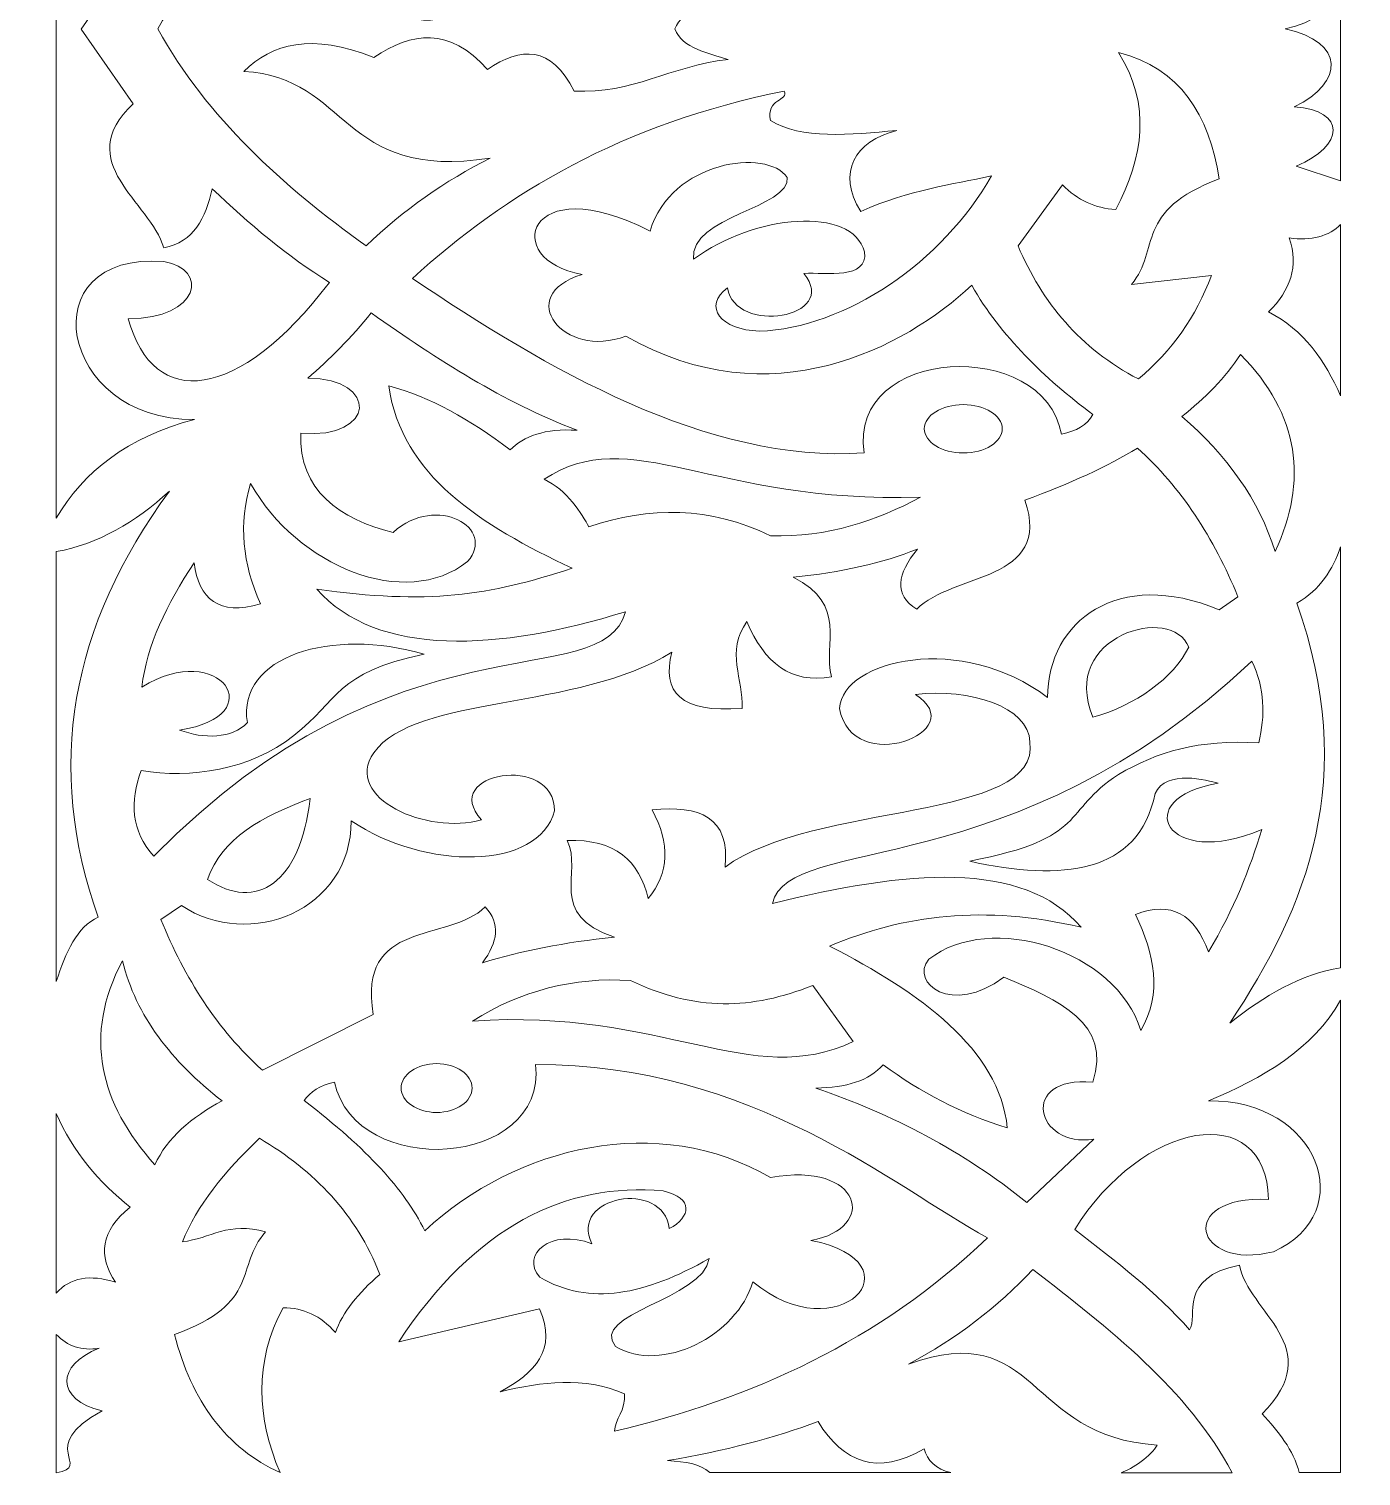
# Model space of a CAD drawing. Header units: centimetres. Extents: x -107 to 3, y -98 to 108.
# Drawn here: x -107.4 to -14.9, y -97.7 to 2.8 of the extents above; entities that cross this region are included whole.
import ezdxf

# ---------------------------------------------------------------- set-up
doc = ezdxf.new("R2010")
doc.units = ezdxf.units.CM
doc.header["$MEASUREMENT"] = 0
doc.layers.add('layer 1', color=7, linetype='Continuous')

msp = doc.modelspace()

# ---------------------------------------------------------------- linework, layer by layer
at = {"layer": 'layer 1', "color": 114, "lineweight": 9}
for centre, major_axis, ratio in [((-42.53049, -24.99369), (2.70535, 0), 0.620252463), ((-79.1001, -70.78479), (2.46528, 0), 0.6875)]:
    msp.add_ellipse(centre, major_axis=major_axis, ratio=ratio, dxfattribs=at)
for points, knots in [([(-103.7691, 2.77476), (-103.7691, 2.77476), (-100.16482, 7.98425), (-100.16482, 7.98425), (-100.16482, 7.98425), (-104.47969, 12.04799), (-99.00049, 14.74193), (-98.04163, 17.98379), (-98.04163, 17.98379), (-95.959, 17.57799), (-95.12308, 15.92541), (-94.68562, 13.87439), (-94.68562, 13.87439), (-92.12869, 16.32295), (-89.45759, 18.5717), (-86.53531, 20.38094), (-86.53531, 20.38094), (-92.88205, 28.7139), (-98.77219, 29.28465), (-100.50727, 22.91507), (-100.50727, 22.91507), (-95.5075, 22.89224), (-94.89109, 19.44491), (-98.04163, 18.94265), (-98.04163, 18.94265), (-107.40539, 18.17857), (-105.40061, 29.98368), (-95.92169, 29.90345), (-95.92169, 29.90345), (-100.52791, 31.11931), (-103.64444, 33.52804), (-105.51099, 36.75295), (-105.51099, 36.75295), (-105.51099, 36.75295), (-105.51045, -31.20836), (-105.51045, -31.20836), (-105.51045, -31.20836), (-103.6439, -27.98345), (-100.52791, -25.56129), (-95.92169, -24.34543), (-95.92169, -24.34543), (-105.40061, -24.42566), (-107.40539, -12.62055), (-98.04163, -13.38463), (-98.04163, -13.38463), (-94.89109, -13.88689), (-95.5075, -17.33422), (-100.50727, -17.35705), (-100.50727, -17.35705), (-98.77219, -23.72663), (-92.88205, -23.15588), (-86.53531, -14.82292), (-86.53531, -14.82292), (-89.45759, -13.01368), (-92.12869, -10.76493), (-94.68562, -8.31637), (-94.68562, -8.31637), (-95.12308, -10.36739), (-95.959, -12.01997), (-98.04163, -12.42577), (-98.04163, -12.42577), (-99.00049, -9.18391), (-104.47969, -6.48997), (-100.16482, -2.42623), (-100.16482, -2.42623), (-100.16482, -2.42623), (-103.7691, 2.77476), (-103.7691, 2.77476)], [0, 0, 0, 0, 0.055555556, 0.055555556, 0.055555556, 0.055555556, 0.111111111, 0.111111111, 0.111111111, 0.111111111, 0.166666667, 0.166666667, 0.166666667, 0.166666667, 0.222222222, 0.222222222, 0.222222222, 0.222222222, 0.277777778, 0.277777778, 0.277777778, 0.277777778, 0.333333333, 0.333333333, 0.333333333, 0.333333333, 0.388888889, 0.388888889, 0.388888889, 0.388888889, 0.444444444, 0.444444444, 0.444444444, 0.444444444, 0.5, 0.5, 0.5, 0.5, 0.555555556, 0.555555556, 0.555555556, 0.555555556, 0.611111111, 0.611111111, 0.611111111, 0.611111111, 0.666666667, 0.666666667, 0.666666667, 0.666666667, 0.722222222, 0.722222222, 0.722222222, 0.722222222, 0.777777778, 0.777777778, 0.777777778, 0.777777778, 0.833333333, 0.833333333, 0.833333333, 0.833333333, 0.888888889, 0.888888889, 0.888888889, 0.888888889, 1, 1, 1, 1]), ([(-62.56381, 2.77901), (-62.05718, 4.13319), (-60.1773, 4.46856), (-58.86535, 4.9022), (-58.86535, 4.9022), (-62.97475, 5.3588), (-65.44039, 7.32218), (-69.54979, 7.09388), (-69.54979, 7.09388), (-71.14778, 3.91985), (-73.24816, 4.01131), (-75.57691, 5.5871), (-75.57691, 5.5871), (-78.20236, 2.64137), (-80.8278, 2.96113), (-83.45326, 4.76522), (-83.45326, 4.76522), (-87.80269, 3.02964), (-90.51938, 3.80596), (-92.49394, 5.72408), (-92.49394, 5.72408), (-85.07419, 6.15785), (-85.87324, 13.37213), (-75.37144, 11.7512), (-75.37144, 11.7512), (-78.52198, 13.32646), (-81.39856, 15.35833), (-84.00118, 17.84681), (-84.00118, 17.84681), (-89.81688, 13.66915), (-95.01271, 8.967), (-98.45257, 2.77901), (-98.45257, 2.77901), (-95.01271, -3.40898), (-89.81688, -8.11113), (-84.00118, -12.28879), (-84.00118, -12.28879), (-81.39856, -9.80031), (-78.52198, -7.76844), (-75.37144, -6.19318), (-75.37144, -6.19318), (-85.87324, -7.81411), (-85.07419, -0.59983), (-92.49394, -0.16606), (-92.49394, -0.16606), (-90.51938, 1.75206), (-87.80269, 2.52838), (-83.45326, 0.7928), (-83.45326, 0.7928), (-80.8278, 2.59689), (-78.20236, 2.91665), (-75.57691, -0.02908), (-75.57691, -0.02908), (-73.24816, 1.54671), (-71.14778, 1.63817), (-69.54979, -1.53586), (-69.54979, -1.53586), (-65.44039, -1.76416), (-62.97475, 0.19922), (-58.86535, 0.65582), (-58.86535, 0.65582), (-60.1773, 1.08946), (-62.05718, 1.42483), (-62.56381, 2.77901)], [0, 0, 0, 0, 0.058823529, 0.058823529, 0.058823529, 0.058823529, 0.117647059, 0.117647059, 0.117647059, 0.117647059, 0.176470588, 0.176470588, 0.176470588, 0.176470588, 0.235294118, 0.235294118, 0.235294118, 0.235294118, 0.294117647, 0.294117647, 0.294117647, 0.294117647, 0.352941176, 0.352941176, 0.352941176, 0.352941176, 0.411764706, 0.411764706, 0.411764706, 0.411764706, 0.470588235, 0.470588235, 0.470588235, 0.470588235, 0.529411765, 0.529411765, 0.529411765, 0.529411765, 0.588235294, 0.588235294, 0.588235294, 0.588235294, 0.647058824, 0.647058824, 0.647058824, 0.647058824, 0.705882353, 0.705882353, 0.705882353, 0.705882353, 0.764705882, 0.764705882, 0.764705882, 0.764705882, 0.823529412, 0.823529412, 0.823529412, 0.823529412, 0.882352941, 0.882352941, 0.882352941, 0.882352941, 1, 1, 1, 1]), ([(-20.18991, 2.78758), (-15.99913, 3.7082), (-16.042, 6.49086), (-19.55209, 8.18972), (-19.55209, 8.18972), (-15.8855, 8.44388), (-16.0624, 10.90364), (-19.41511, 12.29912), (-19.41511, 12.29912), (-19.41511, 12.29912), (-16.32891, 13.32982), (-16.32891, 13.32982), (-16.32891, 13.32982), (-16.32891, 13.32982), (-16.32884, -7.76926), (-16.32884, -7.76926), (-16.32884, -7.76926), (-16.32884, -7.76926), (-19.41511, -6.7411), (-19.41511, -6.7411), (-19.41511, -6.7411), (-16.0624, -5.34562), (-15.8855, -2.88586), (-19.55209, -2.6317), (-19.55209, -2.6317), (-16.042, -0.93284), (-15.99913, 1.86696), (-20.18991, 2.78758)], [0, 0, 0, 0, 0.125, 0.125, 0.125, 0.125, 0.25, 0.25, 0.25, 0.25, 0.375, 0.375, 0.375, 0.375, 0.5, 0.5, 0.5, 0.5, 0.625, 0.625, 0.625, 0.625, 0.75, 0.75, 0.75, 0.75, 1, 1, 1, 1]), ([(-30.37351, -21.53494), (-34.42015, -19.42318), (-37.057, -16.22699), (-38.72929, -12.28879), (-38.72929, -12.28879), (-38.72929, -12.28879), (-35.64724, -8.04241), (-35.64724, -8.04241), (-35.64724, -8.04241), (-34.59703, -9.11535), (-33.36421, -9.68611), (-31.94878, -9.75466), (-31.94878, -9.75466), (-30.00965, -6.12469), (-29.48171, -2.49474), (-31.74331, 1.13525), (-31.74331, 1.13525), (-27.46711, 0.06068), (-25.47231, -3.1783), (-24.75733, -7.63147), (-24.75733, -7.63147), (-30.69313, -9.86881), (-28.82107, -12.51709), (-30.85294, -14.9599), (-30.85294, -14.9599), (-30.85294, -14.9599), (-25.30525, -14.34349), (-25.30525, -14.34349), (-25.30525, -14.34349), (-26.35543, -17.19725), (-28.04485, -19.5944), (-30.37351, -21.53494)], [0, 0, 0, 0, 0.111111111, 0.111111111, 0.111111111, 0.111111111, 0.222222222, 0.222222222, 0.222222222, 0.222222222, 0.333333333, 0.333333333, 0.333333333, 0.333333333, 0.444444444, 0.444444444, 0.444444444, 0.444444444, 0.555555556, 0.555555556, 0.555555556, 0.555555556, 0.666666667, 0.666666667, 0.666666667, 0.666666667, 0.777777778, 0.777777778, 0.777777778, 0.777777778, 1, 1, 1, 1]), ([(-41.94832, -15.02839), (-39.90004, -18.5763), (-36.94214, -21.45716), (-33.52405, -24.00058), (-33.52405, -24.00058), (-33.93504, -24.70827), (-34.6656, -25.16487), (-35.71573, -25.37038), (-35.71573, -25.37038), (-36.90909, -18.61802), (-50.56009, -19.22584), (-49.41373, -26.67169), (-49.41373, -26.67169), (-60.37228, -27.38576), (-71.50072, -20.78225), (-80.78215, -14.54896), (-80.78215, -14.54896), (-74.25342, -8.61266), (-66.24027, -3.81823), (-54.96142, -1.53586), (-54.96142, -1.53586), (-54.63048, -2.22076), (-56.25122, -2.04966), (-55.92028, -3.59056), (-55.92028, -3.59056), (-53.80172, -4.89761), (-50.37297, -4.57549), (-47.15356, -4.27546), (-47.15356, -4.27546), (-50.07547, -5.01761), (-51.33102, -7.18642), (-49.65336, -9.89165), (-49.65336, -9.89165), (-46.20025, -8.36327), (-43.33303, -8.0447), (-40.57852, -7.426), (-40.57852, -7.426), (-43.92325, -13.39032), (-50.7247, -18.02134), (-56.69476, -18.20994), (-56.69476, -18.20994), (-59.34982, -18.1316), (-60.65758, -16.50372), (-58.89955, -15.19953), (-58.89955, -15.19953), (-58.39076, -18.49258), (-51.07427, -17.32415), (-53.59162, -14.20651), (-53.59162, -14.20651), (-52.03024, -14.10721), (-49.1628, -14.66291), (-49.37943, -12.69975), (-49.37943, -12.69975), (-50.24956, -9.52675), (-57.00211, -10.06868), (-61.26204, -13.21887), (-61.26204, -13.21887), (-61.56247, -10.19908), (-54.4933, -9.66877), (-54.75549, -7.5342), (-54.75549, -7.5342), (-56.14557, -5.47527), (-62.81777, -6.36869), (-64.27606, -11.26144), (-64.27606, -11.26144), (-72.8928, -6.8284), (-74.69273, -13.2993), (-69.00187, -14.275), (-69.00187, -14.275), (-73.74964, -15.72472), (-70.33688, -20.2218), (-65.95399, -18.55568), (-65.95399, -18.55568), (-55.88443, -24.32329), (-46.61618, -19.3792), (-41.94832, -15.02839)], [0, 0, 0, 0, 0.05, 0.05, 0.05, 0.05, 0.1, 0.1, 0.1, 0.1, 0.15, 0.15, 0.15, 0.15, 0.2, 0.2, 0.2, 0.2, 0.25, 0.25, 0.25, 0.25, 0.3, 0.3, 0.3, 0.3, 0.35, 0.35, 0.35, 0.35, 0.4, 0.4, 0.4, 0.4, 0.45, 0.45, 0.45, 0.45, 0.5, 0.5, 0.5, 0.5, 0.55, 0.55, 0.55, 0.55, 0.6, 0.6, 0.6, 0.6, 0.65, 0.65, 0.65, 0.65, 0.7, 0.7, 0.7, 0.7, 0.75, 0.75, 0.75, 0.75, 0.8, 0.8, 0.8, 0.8, 0.85, 0.85, 0.85, 0.85, 0.9, 0.9, 0.9, 0.9, 1, 1, 1, 1]), ([(-16.3288, -22.70783), (-17.38591, -20.27864), (-18.90475, -18.11867), (-21.33283, -16.87762), (-21.33283, -16.87762), (-19.82617, -15.37939), (-19.20978, -13.69567), (-19.89454, -11.74087), (-19.89454, -11.74087), (-18.41064, -11.94627), (-17.08226, -11.60558), (-16.32883, -10.80659), (-16.32883, -10.80659), (-16.32883, -10.80659), (-16.3288, -22.70783), (-16.3288, -22.70783)], [0, 0, 0, 0, 0.2, 0.2, 0.2, 0.2, 0.4, 0.4, 0.4, 0.4, 0.6, 0.6, 0.6, 0.6, 1, 1, 1, 1]), ([(-98.73006, -54.68874), (-100.36273, -52.90792), (-100.36266, -50.87588), (-99.62042, -48.72965), (-99.62042, -48.72965), (-96.2176, -49.29884), (-92.06557, -48.72539), (-89.01814, -46.29985), (-89.01814, -46.29985), (-85.85945, -43.81997), (-86.14536, -41.96364), (-79.96027, -40.64365), (-79.96027, -40.64365), (-86.3752, -38.7749), (-92.98305, -40.78044), (-92.24174, -45.39454), (-92.24174, -45.39454), (-93.27489, -46.53307), (-95.28493, -46.54796), (-96.94579, -45.91738), (-96.94579, -45.91738), (-90.46731, -44.96361), (-94.1304, -39.57876), (-99.57017, -42.9289), (-99.57017, -42.9289), (-99.2213, -40.05232), (-97.84152, -37.17575), (-95.9402, -34.29916), (-95.9402, -34.29916), (-95.60176, -36.83328), (-94.2247, -37.99494), (-91.32961, -37.15066), (-91.32961, -37.15066), (-92.57513, -34.36541), (-92.86907, -31.58016), (-92.01451, -28.79488), (-92.01451, -28.79488), (-88.77266, -34.55661), (-81.26355, -37.62924), (-76.94866, -34.21329), (-76.94866, -34.21329), (-74.92372, -31.89607), (-79.07958, -29.46895), (-82.11489, -32.18515), (-82.11489, -32.18515), (-85.78022, -31.3063), (-88.71482, -29.24024), (-88.52152, -25.30189), (-88.52152, -25.30189), (-83.28183, -25.74119), (-83.09893, -21.49527), (-88.04209, -21.46645), (-88.04209, -21.46645), (-86.60775, -20.25101), (-84.96924, -18.60249), (-83.64163, -16.94614), (-83.64163, -16.94614), (-78.91342, -20.26437), (-74.57811, -23.08745), (-69.34432, -25.09642), (-69.34432, -25.09642), (-71.59588, -24.95379), (-73.02848, -25.51312), (-74.00164, -26.46622), (-74.00164, -26.46622), (-76.76551, -24.31888), (-79.57075, -22.79213), (-82.42591, -22.01437), (-82.42591, -22.01437), (-81.49563, -28.28123), (-76.0735, -31.66007), (-69.68677, -34.68502), (-69.68677, -34.68502), (-75.46286, -36.56847), (-79.73101, -37.23665), (-87.42568, -36.12331), (-87.42568, -36.12331), (-83.23558, -40.88675), (-74.75482, -40.4383), (-65.98831, -37.69858), (-65.98831, -37.69858), (-67.58759, -43.6131), (-81.78903, -37.3364), (-98.73006, -54.68874)], [0, 0, 0, 0, 0.045454545, 0.045454545, 0.045454545, 0.045454545, 0.090909091, 0.090909091, 0.090909091, 0.090909091, 0.136363636, 0.136363636, 0.136363636, 0.136363636, 0.181818182, 0.181818182, 0.181818182, 0.181818182, 0.227272727, 0.227272727, 0.227272727, 0.227272727, 0.272727273, 0.272727273, 0.272727273, 0.272727273, 0.318181818, 0.318181818, 0.318181818, 0.318181818, 0.363636364, 0.363636364, 0.363636364, 0.363636364, 0.409090909, 0.409090909, 0.409090909, 0.409090909, 0.454545455, 0.454545455, 0.454545455, 0.454545455, 0.5, 0.5, 0.5, 0.5, 0.545454545, 0.545454545, 0.545454545, 0.545454545, 0.590909091, 0.590909091, 0.590909091, 0.590909091, 0.636363636, 0.636363636, 0.636363636, 0.636363636, 0.681818182, 0.681818182, 0.681818182, 0.681818182, 0.727272727, 0.727272727, 0.727272727, 0.727272727, 0.772727273, 0.772727273, 0.772727273, 0.772727273, 0.818181818, 0.818181818, 0.818181818, 0.818181818, 0.863636364, 0.863636364, 0.863636364, 0.863636364, 0.909090909, 0.909090909, 0.909090909, 0.909090909, 1, 1, 1, 1]), ([(-20.87833, -33.52505), (-22.00295, -29.92502), (-24.22627, -26.82441), (-27.35995, -24.13756), (-27.35995, -24.13756), (-25.74592, -22.86909), (-24.34163, -21.46078), (-23.27548, -19.82705), (-23.27548, -19.82705), (-19.18035, -24.01636), (-18.58106, -28.60519), (-20.87833, -33.52505)], [0, 0, 0, 0, 0.25, 0.25, 0.25, 0.25, 0.5, 0.5, 0.5, 0.5, 1, 1, 1, 1]), ([(-68.52244, -31.80844), (-68.99055, -30.94086), (-70.06967, -29.19972), (-71.63346, -28.50334), (-71.63346, -28.50334), (-65.65192, -24.50814), (-59.98402, -30.18751), (-45.5098, -29.75374), (-45.5098, -29.75374), (-48.53201, -31.36162), (-51.93645, -32.56185), (-55.92028, -32.42485), (-55.92028, -32.42485), (-60.12102, -30.37582), (-64.32173, -30.38724), (-68.52244, -31.80844)], [0, 0, 0, 0, 0.2, 0.2, 0.2, 0.2, 0.4, 0.4, 0.4, 0.4, 0.6, 0.6, 0.6, 0.6, 1, 1, 1, 1]), ([(-91.19263, -69.54643), (-94.32035, -66.73265), (-96.58051, -63.15976), (-98.2471, -59.06746), (-98.2471, -59.06746), (-98.2471, -59.06746), (-96.80881, -58.1086), (-96.80881, -58.1086), (-96.80881, -58.1086), (-92.10583, -61.23631), (-85.02853, -58.45105), (-85.02853, -52.21846), (-85.02853, -52.21846), (-79.94885, -55.67155), (-71.98118, -55.68298), (-70.91959, -51.53356), (-70.91959, -51.53356), (-70.89722, -47.4918), (-78.95611, -48.88462), (-75.98785, -52.14997), (-75.98785, -52.14997), (-79.70919, -53.23442), (-85.64499, -50.65464), (-83.45326, -47.49265), (-83.45326, -47.49265), (-80.59951, -43.45174), (-69.32149, -44.61607), (-62.76928, -40.50667), (-62.76928, -40.50667), (-63.47955, -43.26321), (-62.20225, -44.75751), (-57.89057, -44.40955), (-57.89057, -44.40955), (-57.77642, -42.40051), (-59.06611, -40.45995), (-57.54812, -38.38243), (-57.54812, -38.38243), (-56.36046, -41.24488), (-54.50513, -42.73488), (-51.6739, -42.21892), (-51.6739, -42.21892), (-52.32459, -39.91309), (-50.47576, -37.23062), (-54.34501, -35.30143), (-54.34501, -35.30143), (-51.0119, -34.97037), (-48.13532, -34.31974), (-45.71526, -33.34952), (-45.71526, -33.34952), (-47.14482, -35.08453), (-47.35027, -36.52279), (-45.76663, -37.52732), (-45.76663, -37.52732), (-43.28387, -34.98183), (-36.31567, -35.65491), (-38.24986, -29.95921), (-38.24986, -29.95921), (-35.11296, -28.77112), (-32.47649, -27.62304), (-30.442, -26.32924), (-30.442, -26.32924), (-27.39645, -29.05967), (-25.13199, -32.57121), (-23.45602, -36.67123), (-23.45602, -36.67123), (-23.45602, -36.67123), (-24.75733, -37.5616), (-24.75733, -37.5616), (-24.75733, -37.5616), (-31.78922, -34.65044), (-36.65197, -38.32614), (-36.67459, -43.65721), (-36.67459, -43.65721), (-42.61044, -39.13111), (-50.89773, -40.99176), (-51.12598, -44.4106), (-51.12598, -44.4106), (-50.24116, -49.26982), (-41.82928, -45.99986), (-45.85225, -43.45174), (-45.85225, -43.45174), (-42.08706, -43.01349), (-37.9716, -44.28542), (-37.90736, -46.73936), (-37.90736, -46.73936), (-37.0631, -52.25424), (-52.99842, -50.92027), (-59.07138, -55.44216), (-59.07138, -55.44216), (-58.70573, -51.95998), (-60.85199, -51.11529), (-64.14001, -51.46945), (-64.14001, -51.46945), (-62.86123, -53.79665), (-62.95224, -55.84989), (-64.41304, -57.62917), (-64.41304, -57.62917), (-65.00089, -54.99799), (-66.70174, -53.47981), (-70.02922, -53.58826), (-70.02922, -53.58826), (-68.93338, -55.8256), (-71.46751, -58.74784), (-66.7417, -60.30028), (-66.7417, -60.30028), (-70.2115, -60.65635), (-73.22579, -61.26849), (-75.91936, -62.08102), (-75.91936, -62.08102), (-74.82801, -60.62537), (-74.65068, -59.35343), (-75.71983, -58.20661), (-75.71983, -58.20661), (-78.31102, -60.69507), (-84.63437, -59.04049), (-83.4934, -65.67199), (-83.4934, -65.67199), (-83.4934, -65.67199), (-91.19263, -69.54643), (-91.19263, -69.54643)], [0, 0, 0, 0, 0.032258065, 0.032258065, 0.032258065, 0.032258065, 0.064516129, 0.064516129, 0.064516129, 0.064516129, 0.096774194, 0.096774194, 0.096774194, 0.096774194, 0.129032258, 0.129032258, 0.129032258, 0.129032258, 0.161290323, 0.161290323, 0.161290323, 0.161290323, 0.193548387, 0.193548387, 0.193548387, 0.193548387, 0.225806452, 0.225806452, 0.225806452, 0.225806452, 0.258064516, 0.258064516, 0.258064516, 0.258064516, 0.290322581, 0.290322581, 0.290322581, 0.290322581, 0.322580645, 0.322580645, 0.322580645, 0.322580645, 0.35483871, 0.35483871, 0.35483871, 0.35483871, 0.387096774, 0.387096774, 0.387096774, 0.387096774, 0.419354839, 0.419354839, 0.419354839, 0.419354839, 0.451612903, 0.451612903, 0.451612903, 0.451612903, 0.483870968, 0.483870968, 0.483870968, 0.483870968, 0.516129032, 0.516129032, 0.516129032, 0.516129032, 0.548387097, 0.548387097, 0.548387097, 0.548387097, 0.580645161, 0.580645161, 0.580645161, 0.580645161, 0.612903226, 0.612903226, 0.612903226, 0.612903226, 0.64516129, 0.64516129, 0.64516129, 0.64516129, 0.677419355, 0.677419355, 0.677419355, 0.677419355, 0.709677419, 0.709677419, 0.709677419, 0.709677419, 0.741935484, 0.741935484, 0.741935484, 0.741935484, 0.774193548, 0.774193548, 0.774193548, 0.774193548, 0.806451613, 0.806451613, 0.806451613, 0.806451613, 0.838709677, 0.838709677, 0.838709677, 0.838709677, 0.870967742, 0.870967742, 0.870967742, 0.870967742, 0.903225806, 0.903225806, 0.903225806, 0.903225806, 0.935483871, 0.935483871, 0.935483871, 0.935483871, 1, 1, 1, 1]), ([(-105.51099, -63.38758), (-104.82814, -61.34447), (-104.09542, -59.59049), (-102.58889, -58.92011), (-102.58889, -58.92011), (-106.32432, -48.50036), (-104.51494, -38.65421), (-97.65725, -29.33027), (-97.65725, -29.33027), (-100.01837, -31.49852), (-102.60205, -32.99908), (-105.51099, -33.52376), (-105.51099, -33.52376), (-105.51099, -33.52376), (-105.51099, -63.38758), (-105.51099, -63.38758)], [0, 0, 0, 0, 0.2, 0.2, 0.2, 0.2, 0.4, 0.4, 0.4, 0.4, 0.6, 0.6, 0.6, 0.6, 1, 1, 1, 1]), ([(-24.02885, -66.27394), (-18.61325, -58.18202), (-15.0723, -49.21006), (-19.37119, -37.09507), (-19.37119, -37.09507), (-17.76091, -36.19648), (-16.84503, -34.72944), (-16.33176, -33.19087), (-16.33176, -33.19087), (-16.33176, -33.19087), (-16.32876, -62.42872), (-16.32876, -62.42872), (-16.32876, -62.42872), (-19.09143, -62.88523), (-21.63157, -64.35599), (-24.02885, -66.27394)], [0, 0, 0, 0, 0.2, 0.2, 0.2, 0.2, 0.4, 0.4, 0.4, 0.4, 0.6, 0.6, 0.6, 0.6, 1, 1, 1, 1]), ([(-33.52405, -45.02701), (-35.92074, -39.34149), (-27.98057, -37.13752), (-26.88052, -40.16422), (-26.88052, -40.16422), (-27.91946, -42.28734), (-30.5791, -44.21644), (-33.52405, -45.02701)], [0, 0, 0, 0, 0.333333333, 0.333333333, 0.333333333, 0.333333333, 1, 1, 1, 1]), ([(-38.11191, -78.73046), (-42.51994, -75.17392), (-47.44871, -72.60677), (-52.76984, -70.78504), (-52.76984, -70.78504), (-50.68226, -70.75068), (-49.0504, -70.28974), (-48.1042, -69.15968), (-48.1042, -69.15968), (-45.52701, -71.04892), (-42.69016, -72.56723), (-39.47383, -73.54336), (-39.47383, -73.54336), (-40.02385, -68.06784), (-45.54681, -64.15704), (-51.81091, -60.92176), (-51.81091, -60.92176), (-46.65709, -58.75681), (-41.09796, -58.03601), (-34.34593, -59.61538), (-34.34593, -59.61538), (-38.39773, -54.88788), (-46.52057, -55.65983), (-55.7833, -57.97162), (-55.7833, -57.97162), (-54.59503, -52.99953), (-39.14678, -56.92411), (-22.49716, -41.12308), (-22.49716, -41.12308), (-21.58829, -43.01798), (-21.5569, -44.91287), (-22.01773, -46.80775), (-22.01773, -46.80775), (-26.1727, -46.56816), (-29.04935, -47.41286), (-31.74337, -48.99943), (-31.74337, -48.99943), (-35.74962, -51.59149), (-33.73057, -53.40465), (-42.0853, -55.02655), (-42.0853, -55.02655), (-35.69034, -56.44113), (-30.36999, -55.92749), (-29.2091, -50.33485), (-29.2091, -50.33485), (-28.43281, -48.62286), (-25.56788, -49.41039), (-24.82582, -49.61584), (-24.82582, -49.61584), (-31.05735, -50.65462), (-28.44356, -55.66523), (-21.81226, -52.83487), (-21.81226, -52.83487), (-22.6357, -55.54102), (-23.70311, -58.32159), (-25.51072, -61.32763), (-25.51072, -61.32763), (-26.44829, -58.73526), (-28.08922, -57.75644), (-30.57898, -58.72501), (-30.57898, -58.72501), (-29.24504, -61.51606), (-28.70005, -64.17542), (-30.20009, -66.78362), (-30.20009, -66.78362), (-31.91258, -61.20718), (-40.64681, -58.47964), (-44.92774, -61.84133), (-44.92774, -61.84133), (-46.27421, -63.48491), (-43.29983, -65.78557), (-39.7202, -63.08516), (-39.7202, -63.08516), (-35.91535, -64.67143), (-32.15418, -66.28166), (-33.54489, -70.36874), (-33.54489, -70.36874), (-38.71143, -69.93154), (-37.52471, -74.94915), (-33.45556, -74.34073), (-33.45556, -74.34073), (-33.45556, -74.34073), (-38.11191, -78.73046), (-38.11191, -78.73046)], [0, 0, 0, 0, 0.045454545, 0.045454545, 0.045454545, 0.045454545, 0.090909091, 0.090909091, 0.090909091, 0.090909091, 0.136363636, 0.136363636, 0.136363636, 0.136363636, 0.181818182, 0.181818182, 0.181818182, 0.181818182, 0.227272727, 0.227272727, 0.227272727, 0.227272727, 0.272727273, 0.272727273, 0.272727273, 0.272727273, 0.318181818, 0.318181818, 0.318181818, 0.318181818, 0.363636364, 0.363636364, 0.363636364, 0.363636364, 0.409090909, 0.409090909, 0.409090909, 0.409090909, 0.454545455, 0.454545455, 0.454545455, 0.454545455, 0.5, 0.5, 0.5, 0.5, 0.545454545, 0.545454545, 0.545454545, 0.545454545, 0.590909091, 0.590909091, 0.590909091, 0.590909091, 0.636363636, 0.636363636, 0.636363636, 0.636363636, 0.681818182, 0.681818182, 0.681818182, 0.681818182, 0.727272727, 0.727272727, 0.727272727, 0.727272727, 0.772727273, 0.772727273, 0.772727273, 0.772727273, 0.818181818, 0.818181818, 0.818181818, 0.818181818, 0.863636364, 0.863636364, 0.863636364, 0.863636364, 0.909090909, 0.909090909, 0.909090909, 0.909090909, 1, 1, 1, 1]), ([(-94.99861, -56.29673), (-91.61977, -58.53407), (-88.56055, -56.59352), (-87.87565, -50.68055), (-87.87565, -50.68055), (-91.21573, -51.88401), (-94.0358, -53.44749), (-94.99861, -56.29673)], [0, 0, 0, 0, 0.333333333, 0.333333333, 0.333333333, 0.333333333, 1, 1, 1, 1]), ([(-98.65804, -76.12147), (-102.49352, -71.82374), (-103.65785, -67.15501), (-100.91821, -61.94404), (-100.91821, -61.94404), (-99.97078, -65.76808), (-97.50515, -68.94145), (-94.00072, -71.66962), (-94.00072, -71.66962), (-96.11263, -72.83388), (-97.82494, -74.22649), (-98.65804, -76.12147)], [0, 0, 0, 0, 0.25, 0.25, 0.25, 0.25, 0.5, 0.5, 0.5, 0.5, 1, 1, 1, 1]), ([(-76.6061, -66.12738), (-73.22666, -64.00239), (-69.57325, -63.06454), (-65.64586, -63.31384), (-65.64586, -63.31384), (-61.14836, -65.46561), (-57.19877, -65.34004), (-52.97521, -63.65629), (-52.97521, -63.65629), (-52.97521, -63.65629), (-50.16712, -67.56022), (-50.16712, -67.56022), (-50.16712, -67.56022), (-57.26787, -70.91804), (-63.34126, -65.23519), (-76.6061, -66.12738)], [0, 0, 0, 0, 0.2, 0.2, 0.2, 0.2, 0.4, 0.4, 0.4, 0.4, 0.6, 0.6, 0.6, 0.6, 1, 1, 1, 1]), ([(-16.32879, -97.49762), (-16.32879, -97.49762), (-19.2074, -97.49764), (-19.2074, -97.49764), (-19.2074, -97.49764), (-19.60526, -95.91005), (-20.64469, -94.6437), (-21.77589, -93.42272), (-21.77589, -93.42272), (-17.17567, -88.75372), (-22.74626, -86.3792), (-23.35129, -83.07999), (-23.35129, -83.07999), (-27.65436, -83.97055), (-26.20719, -86.62399), (-26.81235, -87.58303), (-26.81235, -87.58303), (-29.11646, -84.94365), (-31.92898, -82.82869), (-34.79, -80.61414), (-34.79, -80.61414), (-30.1258, -73.05949), (-21.51849, -71.46729), (-21.33283, -78.51862), (-21.33283, -78.51862), (-27.83937, -78.22184), (-26.4924, -83.54123), (-20.99038, -82.14859), (-20.99038, -82.14859), (-14.91179, -79.38043), (-17.8911, -71.58399), (-25.51072, -71.66962), (-25.51072, -71.66962), (-21.75426, -70.10669), (-18.25658, -68.07955), (-16.3288, -64.68793), (-16.3288, -64.68793), (-16.3288, -64.68793), (-16.32879, -97.49762), (-16.32879, -97.49762)], [0, 0, 0, 0, 0.090909091, 0.090909091, 0.090909091, 0.090909091, 0.181818182, 0.181818182, 0.181818182, 0.181818182, 0.272727273, 0.272727273, 0.272727273, 0.272727273, 0.363636364, 0.363636364, 0.363636364, 0.363636364, 0.454545455, 0.454545455, 0.454545455, 0.454545455, 0.545454545, 0.545454545, 0.545454545, 0.545454545, 0.636363636, 0.636363636, 0.636363636, 0.636363636, 0.727272727, 0.727272727, 0.727272727, 0.727272727, 0.818181818, 0.818181818, 0.818181818, 0.818181818, 1, 1, 1, 1]), ([(-81.72932, -88.41256), (-81.72932, -88.41256), (-71.94844, -86.12792), (-71.94844, -86.12792), (-71.94844, -86.12792), (-70.6905, -88.96854), (-72.28942, -90.595), (-74.68824, -91.8815), (-74.68824, -91.8815), (-71.7757, -91.17643), (-68.8789, -90.80169), (-66.05787, -92.01849), (-66.05787, -92.01849), (-65.94379, -93.17713), (-66.71995, -93.75369), (-66.74282, -94.6213), (-66.74282, -94.6213), (-57.20203, -92.38096), (-48.38331, -88.3683), (-40.85171, -81.19628), (-40.85171, -81.19628), (-47.26771, -77.65734), (-57.24532, -69.11862), (-72.22242, -69.14116), (-72.22242, -69.14116), (-71.46938, -76.37546), (-84.6883, -77.15743), (-86.1954, -70.37407), (-86.1954, -70.37407), (-87.23141, -70.59098), (-87.8593, -71.05903), (-88.3017, -71.64122), (-88.3017, -71.64122), (-83.80491, -75.12298), (-81.44333, -77.72249), (-79.91406, -80.69062), (-79.91406, -80.69062), (-73.54679, -74.7894), (-63.7134, -72.44694), (-55.90751, -77.00262), (-55.90751, -77.00262), (-49.54045, -75.83055), (-48.42075, -80.55921), (-53.11332, -81.36167), (-53.11332, -81.36167), (-45.36661, -82.88838), (-51.1591, -89.19439), (-57.15423, -84.23825), (-57.15423, -84.23825), (-58.19576, -87.96319), (-63.50785, -90.67552), (-66.67321, -88.72363), (-66.67321, -88.72363), (-68.57892, -86.48632), (-60.58927, -85.44741), (-60.16666, -82.62802), (-60.16666, -82.62802), (-64.63154, -85.14607), (-68.4469, -85.9574), (-71.94103, -83.91824), (-71.94103, -83.91824), (-73.31332, -82.34026), (-71.16769, -80.50792), (-68.31697, -81.60067), (-68.31697, -81.60067), (-69.94882, -78.29077), (-63.36066, -77.07493), (-62.94951, -80.54455), (-62.94951, -80.54455), (-61.45083, -79.77332), (-61.20242, -78.41187), (-63.37179, -77.92652), (-63.37179, -77.92652), (-70.10748, -77.31629), (-76.42074, -80.35771), (-81.72932, -88.41256)], [0, 0, 0, 0, 0.05, 0.05, 0.05, 0.05, 0.1, 0.1, 0.1, 0.1, 0.15, 0.15, 0.15, 0.15, 0.2, 0.2, 0.2, 0.2, 0.25, 0.25, 0.25, 0.25, 0.3, 0.3, 0.3, 0.3, 0.35, 0.35, 0.35, 0.35, 0.4, 0.4, 0.4, 0.4, 0.45, 0.45, 0.45, 0.45, 0.5, 0.5, 0.5, 0.5, 0.55, 0.55, 0.55, 0.55, 0.6, 0.6, 0.6, 0.6, 0.65, 0.65, 0.65, 0.65, 0.7, 0.7, 0.7, 0.7, 0.75, 0.75, 0.75, 0.75, 0.8, 0.8, 0.8, 0.8, 0.85, 0.85, 0.85, 0.85, 0.9, 0.9, 0.9, 0.9, 1, 1, 1, 1]), ([(-105.51078, -85.02571), (-105.51078, -85.02571), (-105.51132, -72.55301), (-105.51132, -72.55301), (-105.51132, -72.55301), (-104.35549, -75.20694), (-102.53053, -77.32571), (-100.37029, -79.06654), (-100.37029, -79.06654), (-102.45902, -80.70461), (-102.59603, -82.45111), (-101.39764, -84.27178), (-101.39764, -84.27178), (-103.17832, -83.70116), (-104.55186, -83.95283), (-105.51078, -85.02571)], [0, 0, 0, 0, 0.2, 0.2, 0.2, 0.2, 0.4, 0.4, 0.4, 0.4, 0.6, 0.6, 0.6, 0.6, 1, 1, 1, 1]), ([(-89.9705, -97.49517), (-93.6661, -95.82859), (-96.14959, -92.4906), (-97.28824, -87.90175), (-97.28824, -87.90175), (-91.28395, -85.7329), (-93.08752, -83.15311), (-90.98716, -80.77879), (-90.98716, -80.77879), (-93.5212, -80.01413), (-94.8226, -81.23539), (-96.74032, -81.46369), (-96.74032, -81.46369), (-95.77004, -78.96523), (-93.82948, -76.58807), (-91.3981, -74.27224), (-91.3981, -74.27224), (-87.58563, -76.52397), (-84.66342, -79.55468), (-83.04232, -83.72386), (-83.04232, -83.72386), (-84.54048, -85.02803), (-85.63061, -86.36931), (-86.12437, -87.76477), (-86.12437, -87.76477), (-87.15175, -86.60053), (-88.36175, -86.02979), (-89.75434, -86.05252), (-89.75434, -86.05252), (-91.80908, -89.81948), (-91.56863, -93.72823), (-89.9705, -97.49517)], [0, 0, 0, 0, 0.111111111, 0.111111111, 0.111111111, 0.111111111, 0.222222222, 0.222222222, 0.222222222, 0.222222222, 0.333333333, 0.333333333, 0.333333333, 0.333333333, 0.444444444, 0.444444444, 0.444444444, 0.444444444, 0.555555556, 0.555555556, 0.555555556, 0.555555556, 0.666666667, 0.666666667, 0.666666667, 0.666666667, 0.777777778, 0.777777778, 0.777777778, 0.777777778, 1, 1, 1, 1]), ([(-31.57081, -97.49809), (-30.82169, -97.26096), (-29.44606, -96.30652), (-29.07057, -95.58023), (-29.07057, -95.58023), (-38.24865, -95.00935), (-37.29021, -86.69909), (-46.33131, -89.96364), (-46.33131, -89.96364), (-42.99798, -88.18268), (-40.12119, -85.99084), (-37.70094, -83.38812), (-37.70094, -83.38812), (-32.47253, -87.40655), (-26.90168, -91.76742), (-23.86495, -97.49809), (-23.86495, -97.49809), (-23.86495, -97.49809), (-31.57081, -97.49809), (-31.57081, -97.49809)], [0, 0, 0, 0, 0.166666667, 0.166666667, 0.166666667, 0.166666667, 0.333333333, 0.333333333, 0.333333333, 0.333333333, 0.5, 0.5, 0.5, 0.5, 0.666666667, 0.666666667, 0.666666667, 0.666666667, 1, 1, 1, 1]), ([(-105.51096, -97.49814), (-105.51096, -97.49814), (-105.51078, -87.89262), (-105.51078, -87.89262), (-105.51078, -87.89262), (-104.72314, -88.71443), (-103.77197, -89.04318), (-102.52778, -88.86061), (-102.52778, -88.86061), (-105.56067, -90.02562), (-105.54391, -92.42198), (-102.32226, -93.20978), (-102.32226, -93.20978), (-107.03067, -95.76764), (-102.87433, -97.06424), (-105.51096, -97.49814)], [0, 0, 0, 0, 0.2, 0.2, 0.2, 0.2, 0.4, 0.4, 0.4, 0.4, 0.6, 0.6, 0.6, 0.6, 1, 1, 1, 1]), ([(-63.05742, -96.66078), (-59.16493, -96.01851), (-55.56745, -95.04019), (-52.61254, -93.95546), (-52.61254, -93.95546), (-50.84319, -96.80893), (-48.48033, -97.73348), (-45.25002, -95.8389), (-45.25002, -95.8389), (-45.06732, -96.63793), (-44.40524, -97.24464), (-43.40078, -97.49581), (-43.40078, -97.49581), (-43.40078, -97.49581), (-60.12209, -97.4956), (-60.12209, -97.4956), (-60.12209, -97.4956), (-60.82377, -96.85029), (-61.80725, -96.75756), (-63.05742, -96.66078)], [0, 0, 0, 0, 0.166666667, 0.166666667, 0.166666667, 0.166666667, 0.333333333, 0.333333333, 0.333333333, 0.333333333, 0.5, 0.5, 0.5, 0.5, 0.666666667, 0.666666667, 0.666666667, 0.666666667, 1, 1, 1, 1])]:
    msp.add_open_spline(points, degree=3, knots=knots, dxfattribs=at)

doc.saveas('drawing.dxf')
